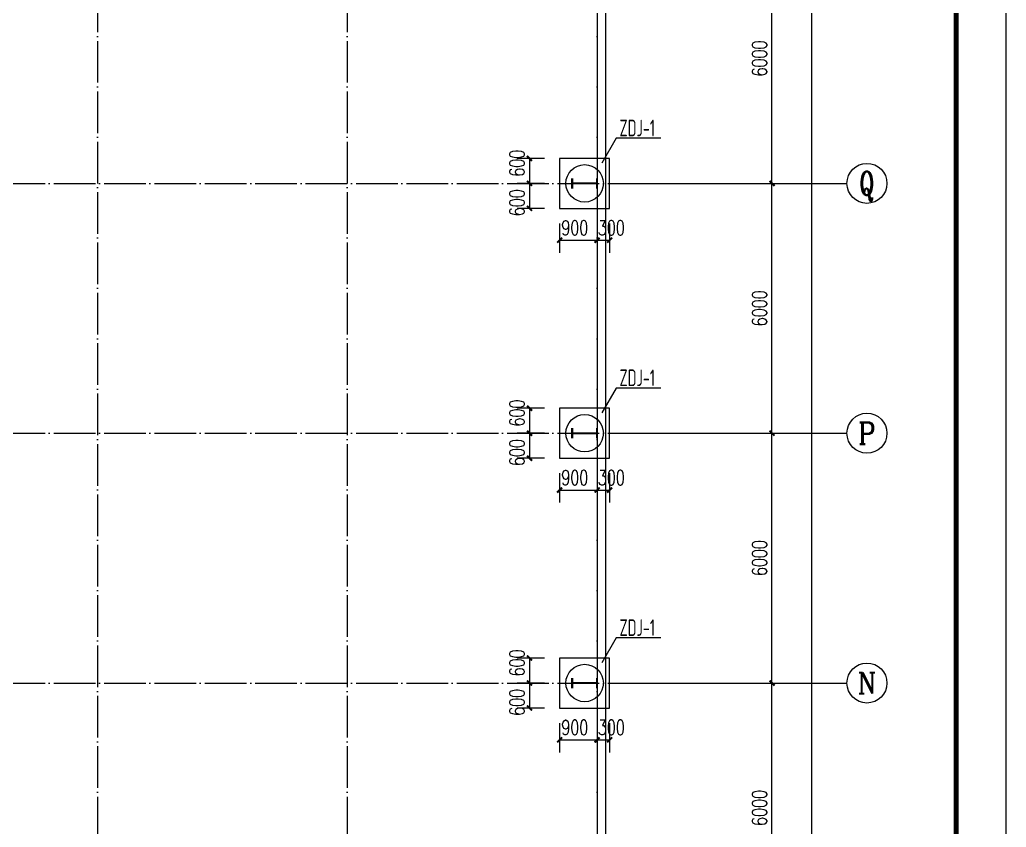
# Model space of a CAD drawing. Extents: x 14207793 to 14719554, y -1675802 to -1228715.
# Drawn here: x 14234499 to 14258193, y -1370679 to -1351284 of the extents above; entities that cross this region are included whole.
import ezdxf
from ezdxf.enums import TextEntityAlignment as Align

# ---------------------------------------------------------------- set-up
doc = ezdxf.new("R2010")
doc.units = 0
doc.header["$LTSCALE"] = 500
doc.header["$MEASUREMENT"] = 0
doc.linetypes.add('DOTE', pattern=[2.42, 2, -0.2, 0.02, -0.2])
doc.layers.get('0').update_dxf_attribs({"linetype": 'CONTINUOUS'})
doc.layers.get('DEFPOINTS').update_dxf_attribs({"color": 140, "linetype": 'CONTINUOUS'})
for name, color, linetype in [('AXIS', 3, 'CONTINUOUS'), ('AXIS_TEXT', 7, 'CONTINUOUS'), ('DOTE', 8, 'DOTE'), ('PUB_TEXT', 6, 'CONTINUOUS'), ('PUB_TITLE', 4, 'CONTINUOUS'), ('WALL', 3, 'CONTINUOUS')]:
    doc.layers.add(name, color=color, linetype=linetype)
doc.styles.add('_TCH_AXIS', font='COMPLEX', dxfattribs={"bigfont": 'GBCBIG'})
doc.styles.add('_TCH_DIM_T3', font='SIMPLEX', dxfattribs={"width": 0.705882, "bigfont": 'GBCBIG'})
doc.styles.add('COMPLEX', font='COMPLEX')
doc.styles.add('TSSD_REIN', font='Tssdeng.shx', dxfattribs={"width": 0.65, "bigfont": 'hztxt.shx'})
doc.dimstyles.new('_TCH_ARCH&&120', dxfattribs={"dimtxt": 357, "dimasz": 120, "dimexe": 300, "dimexo": 360, "dimgap": 120, "dimtad": 1, "dimdec": 0, "dimzin": 0, "dimdsep": 46, "dimtxsty": '_TCH_DIM_T3', "dimblk": 'ARCHTICK', "dimcen": 0.09, "dimclrt": 7, "dimazin": 2, "dimtfac": 1, "dimtdec": 0, "dimtix": 1, "dimtmove": 2, "dimatfit": 3, "dimfxl": 0, "dimtolj": 1, "dimtzin": 0, "dimarcsym": 0})

# ---------------------------------------------------------------- blocks, each defined once
blk = doc.blocks.new('_ArchTick')
at = {"color": 0, "linetype": 'ByBlock', "const_width": 0.4}
blk.add_lwpolyline([(-0.5, -0.5), (0.5, 0.5)], dxfattribs=at)
blk = doc.blocks.new('*D93')
at = {"layer": 'AXIS', "color": 0, "lineweight": -2}
for p, q in [((14249926, -1367215), (14252866, -1367215)), ((14252566, -1373215), (14252566, -1367215)), ((14249926, -1373215), (14252866, -1373215))]:
    blk.add_line(p, q, dxfattribs=at)
at = {"layer": 'DEFPOINTS', "color": 0}
for p in [(14249566, -1367215), (14252566, -1367215), (14249566, -1373215)]:
    blk.add_point(p, dxfattribs=at)
at = {"layer": 'AXIS', "color": 0, "lineweight": -2, "xscale": 120, "yscale": 120, "zscale": 120}
for p, rotation in [((14252566, -1367215), 90), ((14252566, -1373215), 270)]:
    blk.add_blockref('_ArchTick', p, dxfattribs=dict(at, rotation=rotation))
at = {"layer": 'AXIS', "color": 7, "insert": (14252268, -1370215), "char_height": 357, "attachment_point": 5, "rotation": 90, "style": '_TCH_DIM_T3'}
blk.add_mtext('\\A1;6000', dxfattribs=at)
blk = doc.blocks.new('*D94')
at = {"layer": 'AXIS', "color": 0, "lineweight": -2}
for p, q in [((14249926, -1361215), (14252866, -1361215)), ((14252566, -1367215), (14252566, -1361215)), ((14249926, -1367215), (14252866, -1367215))]:
    blk.add_line(p, q, dxfattribs=at)
at = {"layer": 'DEFPOINTS', "color": 0}
for p in [(14249566, -1361215), (14252566, -1361215), (14249566, -1367215)]:
    blk.add_point(p, dxfattribs=at)
at = {"layer": 'AXIS', "color": 0, "lineweight": -2, "xscale": 120, "yscale": 120, "zscale": 120}
for p, rotation in [((14252566, -1361215), 90), ((14252566, -1367215), 270)]:
    blk.add_blockref('_ArchTick', p, dxfattribs=dict(at, rotation=rotation))
at = {"layer": 'AXIS', "color": 7, "insert": (14252268, -1364215), "char_height": 357, "attachment_point": 5, "rotation": 90, "style": '_TCH_DIM_T3'}
blk.add_mtext('\\A1;6000', dxfattribs=at)
blk = doc.blocks.new('*D95')
at = {"layer": 'AXIS', "color": 0, "lineweight": -2}
for p, q in [((14249926, -1355215), (14252866, -1355215)), ((14252566, -1361215), (14252566, -1355215)), ((14249926, -1361215), (14252866, -1361215))]:
    blk.add_line(p, q, dxfattribs=at)
at = {"layer": 'DEFPOINTS', "color": 0}
for p in [(14249566, -1355215), (14252566, -1355215), (14249566, -1361215)]:
    blk.add_point(p, dxfattribs=at)
at = {"layer": 'AXIS', "color": 0, "lineweight": -2, "xscale": 120, "yscale": 120, "zscale": 120}
for p, rotation in [((14252566, -1355215), 90), ((14252566, -1361215), 270)]:
    blk.add_blockref('_ArchTick', p, dxfattribs=dict(at, rotation=rotation))
at = {"layer": 'AXIS', "color": 7, "insert": (14252268, -1358215), "char_height": 357, "attachment_point": 5, "rotation": 90, "style": '_TCH_DIM_T3'}
blk.add_mtext('\\A1;6000', dxfattribs=at)
blk = doc.blocks.new('*D96')
at = {"layer": 'AXIS', "color": 0, "lineweight": -2}
for p, q in [((14249926, -1349215), (14252866, -1349215)), ((14252566, -1355215), (14252566, -1349215)), ((14249926, -1355215), (14252866, -1355215))]:
    blk.add_line(p, q, dxfattribs=at)
at = {"layer": 'DEFPOINTS', "color": 0}
for p in [(14249566, -1349215), (14252566, -1349215), (14249566, -1355215)]:
    blk.add_point(p, dxfattribs=at)
at = {"layer": 'AXIS', "color": 0, "lineweight": -2, "xscale": 120, "yscale": 120, "zscale": 120}
for p, rotation in [((14252566, -1349215), 90), ((14252566, -1355215), 270)]:
    blk.add_blockref('_ArchTick', p, dxfattribs=dict(at, rotation=rotation))
at = {"layer": 'AXIS', "color": 7, "insert": (14252268, -1352215), "char_height": 357, "attachment_point": 5, "rotation": 90, "style": '_TCH_DIM_T3'}
blk.add_mtext('\\A1;6000', dxfattribs=at)
blk = doc.blocks.new('*D100')
at = {"layer": 'AXIS', "color": 0, "lineweight": -2}
for p, q in [((14249926, -1331215), (14253826, -1331215)), ((14253526, -1441615), (14253526, -1331215)), ((14249926, -1441615), (14253826, -1441615))]:
    blk.add_line(p, q, dxfattribs=at)
at = {"layer": 'DEFPOINTS', "color": 0}
for p in [(14249566, -1331215), (14253526, -1331215), (14249566, -1441615)]:
    blk.add_point(p, dxfattribs=at)
at = {"layer": 'AXIS', "color": 0, "lineweight": -2, "xscale": 120, "yscale": 120, "zscale": 120}
for p, rotation in [((14253526, -1331215), 90), ((14253526, -1441615), 270)]:
    blk.add_blockref('_ArchTick', p, dxfattribs=dict(at, rotation=rotation))
at = {"layer": 'AXIS', "color": 7, "insert": (14253228, -1386415), "char_height": 357, "attachment_point": 5, "rotation": 90, "style": '_TCH_DIM_T3'}
blk.add_mtext('\\A1;110400', dxfattribs=at)
blk = doc.blocks.new('_AXISO')
blk.add_circle((0, 0), 0.5)
at = {"layer": 'AXIS_TEXT', "style": 'COMPLEX', "width": 1.041667}
blk.add_attdef('A', text='', height=0.56, dxfattribs=at).set_placement((-0.25, -0.28), (0.25, -0.28), align=Align.FIT)
blk = doc.blocks.new('A$C3FC647B0')
at = {"color": 6, "const_width": 50}
for points in [[(0, 125), (0, -125)], [(0, 0), (600, 0)], [(600, 125), (600, -125)]]:
    blk.add_lwpolyline(points, dxfattribs=at)
blk = doc.blocks.new('*D1613')
at = {"layer": 'AXIS', "color": 0, "lineweight": -2}
for p, q in [((14247106, -1354615), (14246442, -1354615)), ((14246742, -1354615), (14246742, -1355215)), ((14247106, -1355215), (14246442, -1355215))]:
    blk.add_line(p, q, dxfattribs=at)
at = {"layer": 'DEFPOINTS', "color": 0}
for p in [(14247466, -1354615), (14246742, -1355215), (14247466, -1355215)]:
    blk.add_point(p, dxfattribs=at)
at = {"layer": 'AXIS', "color": 0, "lineweight": -2, "xscale": 120, "yscale": 120, "zscale": 120}
for p, rotation in [((14246742, -1354615), 90), ((14246742, -1355215), 270)]:
    blk.add_blockref('_ArchTick', p, dxfattribs=dict(at, rotation=rotation))
at = {"layer": 'AXIS', "color": 7, "insert": (14246443, -1354731), "char_height": 357, "attachment_point": 5, "rotation": 90, "style": '_TCH_DIM_T3'}
blk.add_mtext('\\A1;600', dxfattribs=at)
blk = doc.blocks.new('*D1614')
at = {"layer": 'AXIS', "color": 0, "lineweight": -2}
for p, q in [((14247106, -1355215), (14246442, -1355215)), ((14246742, -1355215), (14246742, -1355815)), ((14247106, -1355815), (14246442, -1355815))]:
    blk.add_line(p, q, dxfattribs=at)
at = {"layer": 'DEFPOINTS', "color": 0}
for p in [(14247466, -1355215), (14246742, -1355815), (14247466, -1355815)]:
    blk.add_point(p, dxfattribs=at)
at = {"layer": 'AXIS', "color": 0, "lineweight": -2, "xscale": 120, "yscale": 120, "zscale": 120}
for p, rotation in [((14246742, -1355215), 90), ((14246742, -1355815), 270)]:
    blk.add_blockref('_ArchTick', p, dxfattribs=dict(at, rotation=rotation))
at = {"layer": 'AXIS', "color": 7, "insert": (14246443, -1355679), "char_height": 357, "attachment_point": 5, "rotation": 90, "style": '_TCH_DIM_T3'}
blk.add_mtext('\\A1;600', dxfattribs=at)
blk = doc.blocks.new('*D1615')
at = {"layer": 'AXIS', "color": 0, "lineweight": -2}
for p, q in [((14247466, -1356175), (14247466, -1356880)), ((14248366, -1356175), (14248366, -1356880)), ((14247466, -1356580), (14248366, -1356580))]:
    blk.add_line(p, q, dxfattribs=at)
at = {"layer": 'DEFPOINTS', "color": 0}
for p in [(14247466, -1355815), (14248366, -1355815), (14248366, -1356580)]:
    blk.add_point(p, dxfattribs=at)
at = {"layer": 'AXIS', "color": 0, "lineweight": -2, "xscale": 120, "yscale": 120, "zscale": 120, "rotation": 180}
blk.add_blockref('_ArchTick', (14247466, -1356580), dxfattribs=at)
at = {"layer": 'AXIS', "color": 0, "lineweight": -2, "xscale": 120, "yscale": 120, "zscale": 120}
blk.add_blockref('_ArchTick', (14248366, -1356580), dxfattribs=at)
at = {"layer": 'AXIS', "color": 7, "insert": (14247830, -1356281), "char_height": 357, "attachment_point": 5, "style": '_TCH_DIM_T3'}
blk.add_mtext('\\A1;900', dxfattribs=at)
blk = doc.blocks.new('*D1616')
at = {"layer": 'AXIS', "color": 0, "lineweight": -2}
for p, q in [((14248366, -1356175), (14248366, -1356880)), ((14248666, -1356175), (14248666, -1356880)), ((14248366, -1356580), (14248666, -1356580))]:
    blk.add_line(p, q, dxfattribs=at)
at = {"layer": 'DEFPOINTS', "color": 0}
for p in [(14248366, -1355815), (14248666, -1355815), (14248666, -1356580)]:
    blk.add_point(p, dxfattribs=at)
at = {"layer": 'AXIS', "color": 0, "lineweight": -2, "xscale": 120, "yscale": 120, "zscale": 120, "rotation": 180}
blk.add_blockref('_ArchTick', (14248366, -1356580), dxfattribs=at)
at = {"layer": 'AXIS', "color": 0, "lineweight": -2, "xscale": 120, "yscale": 120, "zscale": 120}
blk.add_blockref('_ArchTick', (14248666, -1356580), dxfattribs=at)
at = {"layer": 'AXIS', "color": 7, "insert": (14248708, -1356281), "char_height": 357, "attachment_point": 5, "style": '_TCH_DIM_T3'}
blk.add_mtext('\\A1;300', dxfattribs=at)
blk = doc.blocks.new('*D1617')
at = {"layer": 'AXIS', "color": 0, "lineweight": -2}
for p, q in [((14247106, -1360615), (14246442, -1360615)), ((14246742, -1360615), (14246742, -1361215)), ((14247106, -1361215), (14246442, -1361215))]:
    blk.add_line(p, q, dxfattribs=at)
at = {"layer": 'DEFPOINTS', "color": 0}
for p in [(14247466, -1360615), (14246742, -1361215), (14247466, -1361215)]:
    blk.add_point(p, dxfattribs=at)
at = {"layer": 'AXIS', "color": 0, "lineweight": -2, "xscale": 120, "yscale": 120, "zscale": 120}
for p, rotation in [((14246742, -1360615), 90), ((14246742, -1361215), 270)]:
    blk.add_blockref('_ArchTick', p, dxfattribs=dict(at, rotation=rotation))
at = {"layer": 'AXIS', "color": 7, "insert": (14246443, -1360731), "char_height": 357, "attachment_point": 5, "rotation": 90, "style": '_TCH_DIM_T3'}
blk.add_mtext('\\A1;600', dxfattribs=at)
blk = doc.blocks.new('*D1618')
at = {"layer": 'AXIS', "color": 0, "lineweight": -2}
for p, q in [((14247106, -1361215), (14246442, -1361215)), ((14246742, -1361215), (14246742, -1361815)), ((14247106, -1361815), (14246442, -1361815))]:
    blk.add_line(p, q, dxfattribs=at)
at = {"layer": 'DEFPOINTS', "color": 0}
for p in [(14247466, -1361215), (14246742, -1361815), (14247466, -1361815)]:
    blk.add_point(p, dxfattribs=at)
at = {"layer": 'AXIS', "color": 0, "lineweight": -2, "xscale": 120, "yscale": 120, "zscale": 120}
for p, rotation in [((14246742, -1361215), 90), ((14246742, -1361815), 270)]:
    blk.add_blockref('_ArchTick', p, dxfattribs=dict(at, rotation=rotation))
at = {"layer": 'AXIS', "color": 7, "insert": (14246443, -1361679), "char_height": 357, "attachment_point": 5, "rotation": 90, "style": '_TCH_DIM_T3'}
blk.add_mtext('\\A1;600', dxfattribs=at)
blk = doc.blocks.new('*D1619')
at = {"layer": 'AXIS', "color": 0, "lineweight": -2}
for p, q in [((14247466, -1362175), (14247466, -1362880)), ((14248366, -1362175), (14248366, -1362880)), ((14247466, -1362580), (14248366, -1362580))]:
    blk.add_line(p, q, dxfattribs=at)
at = {"layer": 'DEFPOINTS', "color": 0}
for p in [(14247466, -1361815), (14248366, -1361815), (14248366, -1362580)]:
    blk.add_point(p, dxfattribs=at)
at = {"layer": 'AXIS', "color": 0, "lineweight": -2, "xscale": 120, "yscale": 120, "zscale": 120, "rotation": 180}
blk.add_blockref('_ArchTick', (14247466, -1362580), dxfattribs=at)
at = {"layer": 'AXIS', "color": 0, "lineweight": -2, "xscale": 120, "yscale": 120, "zscale": 120}
blk.add_blockref('_ArchTick', (14248366, -1362580), dxfattribs=at)
at = {"layer": 'AXIS', "color": 7, "insert": (14247830, -1362281), "char_height": 357, "attachment_point": 5, "style": '_TCH_DIM_T3'}
blk.add_mtext('\\A1;900', dxfattribs=at)
blk = doc.blocks.new('*D1620')
at = {"layer": 'AXIS', "color": 0, "lineweight": -2}
for p, q in [((14248366, -1362175), (14248366, -1362880)), ((14248666, -1362175), (14248666, -1362880)), ((14248366, -1362580), (14248666, -1362580))]:
    blk.add_line(p, q, dxfattribs=at)
at = {"layer": 'DEFPOINTS', "color": 0}
for p in [(14248366, -1361815), (14248666, -1361815), (14248666, -1362580)]:
    blk.add_point(p, dxfattribs=at)
at = {"layer": 'AXIS', "color": 0, "lineweight": -2, "xscale": 120, "yscale": 120, "zscale": 120, "rotation": 180}
blk.add_blockref('_ArchTick', (14248366, -1362580), dxfattribs=at)
at = {"layer": 'AXIS', "color": 0, "lineweight": -2, "xscale": 120, "yscale": 120, "zscale": 120}
blk.add_blockref('_ArchTick', (14248666, -1362580), dxfattribs=at)
at = {"layer": 'AXIS', "color": 7, "insert": (14248708, -1362281), "char_height": 357, "attachment_point": 5, "style": '_TCH_DIM_T3'}
blk.add_mtext('\\A1;300', dxfattribs=at)
blk = doc.blocks.new('*D1621')
at = {"layer": 'AXIS', "color": 0, "lineweight": -2}
for p, q in [((14247106, -1366615), (14246442, -1366615)), ((14246742, -1366615), (14246742, -1367215)), ((14247106, -1367215), (14246442, -1367215))]:
    blk.add_line(p, q, dxfattribs=at)
at = {"layer": 'DEFPOINTS', "color": 0}
for p in [(14247466, -1366615), (14246742, -1367215), (14247466, -1367215)]:
    blk.add_point(p, dxfattribs=at)
at = {"layer": 'AXIS', "color": 0, "lineweight": -2, "xscale": 120, "yscale": 120, "zscale": 120}
for p, rotation in [((14246742, -1366615), 90), ((14246742, -1367215), 270)]:
    blk.add_blockref('_ArchTick', p, dxfattribs=dict(at, rotation=rotation))
at = {"layer": 'AXIS', "color": 7, "insert": (14246443, -1366731), "char_height": 357, "attachment_point": 5, "rotation": 90, "style": '_TCH_DIM_T3'}
blk.add_mtext('\\A1;600', dxfattribs=at)
blk = doc.blocks.new('*D1622')
at = {"layer": 'AXIS', "color": 0, "lineweight": -2}
for p, q in [((14247106, -1367215), (14246442, -1367215)), ((14246742, -1367215), (14246742, -1367815)), ((14247106, -1367815), (14246442, -1367815))]:
    blk.add_line(p, q, dxfattribs=at)
at = {"layer": 'DEFPOINTS', "color": 0}
for p in [(14247466, -1367215), (14246742, -1367815), (14247466, -1367815)]:
    blk.add_point(p, dxfattribs=at)
at = {"layer": 'AXIS', "color": 0, "lineweight": -2, "xscale": 120, "yscale": 120, "zscale": 120}
for p, rotation in [((14246742, -1367215), 90), ((14246742, -1367815), 270)]:
    blk.add_blockref('_ArchTick', p, dxfattribs=dict(at, rotation=rotation))
at = {"layer": 'AXIS', "color": 7, "insert": (14246443, -1367679), "char_height": 357, "attachment_point": 5, "rotation": 90, "style": '_TCH_DIM_T3'}
blk.add_mtext('\\A1;600', dxfattribs=at)
blk = doc.blocks.new('*D1623')
at = {"layer": 'AXIS', "color": 0, "lineweight": -2}
for p, q in [((14247466, -1368175), (14247466, -1368880)), ((14248366, -1368175), (14248366, -1368880)), ((14247466, -1368580), (14248366, -1368580))]:
    blk.add_line(p, q, dxfattribs=at)
at = {"layer": 'DEFPOINTS', "color": 0}
for p in [(14247466, -1367815), (14248366, -1367815), (14248366, -1368580)]:
    blk.add_point(p, dxfattribs=at)
at = {"layer": 'AXIS', "color": 0, "lineweight": -2, "xscale": 120, "yscale": 120, "zscale": 120, "rotation": 180}
blk.add_blockref('_ArchTick', (14247466, -1368580), dxfattribs=at)
at = {"layer": 'AXIS', "color": 0, "lineweight": -2, "xscale": 120, "yscale": 120, "zscale": 120}
blk.add_blockref('_ArchTick', (14248366, -1368580), dxfattribs=at)
at = {"layer": 'AXIS', "color": 7, "insert": (14247830, -1368281), "char_height": 357, "attachment_point": 5, "style": '_TCH_DIM_T3'}
blk.add_mtext('\\A1;900', dxfattribs=at)
blk = doc.blocks.new('*D1624')
at = {"layer": 'AXIS', "color": 0, "lineweight": -2}
for p, q in [((14248366, -1368175), (14248366, -1368880)), ((14248666, -1368175), (14248666, -1368880)), ((14248366, -1368580), (14248666, -1368580))]:
    blk.add_line(p, q, dxfattribs=at)
at = {"layer": 'DEFPOINTS', "color": 0}
for p in [(14248366, -1367815), (14248666, -1367815), (14248666, -1368580)]:
    blk.add_point(p, dxfattribs=at)
at = {"layer": 'AXIS', "color": 0, "lineweight": -2, "xscale": 120, "yscale": 120, "zscale": 120, "rotation": 180}
blk.add_blockref('_ArchTick', (14248366, -1368580), dxfattribs=at)
at = {"layer": 'AXIS', "color": 0, "lineweight": -2, "xscale": 120, "yscale": 120, "zscale": 120}
blk.add_blockref('_ArchTick', (14248666, -1368580), dxfattribs=at)
at = {"layer": 'AXIS', "color": 7, "insert": (14248708, -1368281), "char_height": 357, "attachment_point": 5, "style": '_TCH_DIM_T3'}
blk.add_mtext('\\A1;300', dxfattribs=at)

msp = doc.modelspace()

# ---------------------------------------------------------------- linework, layer by layer
at = {"color": 11}
for points in [[(14247466.02, -1355814.89), (14248666.02, -1355814.89), (14248666.02, -1354614.89), (14247466.02, -1354614.89)], [(14247466.02, -1361814.89), (14248666.02, -1361814.89), (14248666.02, -1360614.89), (14247466.02, -1360614.89)], [(14247466.02, -1367814.89), (14248666.02, -1367814.89), (14248666.02, -1366614.89), (14247466.02, -1366614.89)]]:
    msp.add_lwpolyline(points, close=True, dxfattribs=at)
for centre in [(14248066.02, -1355214.89), (14248066.02, -1361214.89), (14248066.02, -1367214.89)]:
    msp.add_circle(centre, 450, dxfattribs=at)
at = {"layer": 'AXIS'}
for p, q in [((14249566.02, -1355214.89), (14254366.02, -1355214.89)), ((14249566.02, -1361214.89), (14254366.02, -1361214.89)), ((14249566.02, -1367214.89), (14254366.02, -1367214.89))]:
    msp.add_line(p, q, dxfattribs=at)
at = {"layer": 'DOTE'}
for p, q in [((14236366.02, -1330014.89), (14236366.02, -1442814.89)), ((14242366.02, -1330014.89), (14242366.02, -1442814.89)), ((14248366.02, -1330014.89), (14248366.02, -1442814.89)), ((14217166.02, -1355214.89), (14249566.02, -1355214.89)), ((14217166.02, -1361214.89), (14249566.02, -1361214.89)), ((14217166.02, -1367214.89), (14249566.02, -1367214.89))]:
    msp.add_line(p, q, dxfattribs=at)
at = {"layer": 'PUB_TEXT'}
for points in [[(14249899.66, -1354131.72), (14248823.93, -1354131.72), (14248476.43, -1354726.72)], [(14249899.66, -1360131.72), (14248823.93, -1360131.72), (14248476.43, -1360726.72)], [(14249899.66, -1366131.72), (14248823.93, -1366131.72), (14248476.43, -1366726.72)]]:
    msp.add_lwpolyline(points, dxfattribs=at)
at = {"layer": 'PUB_TITLE'}
msp.add_lwpolyline([(14258192.5, -1463372.5), (14258192.5, -1320692.5), (14207792.5, -1320692.5), (14207792.5, -1463372.5)], close=True, dxfattribs=at)
at = {"layer": 'PUB_TITLE', "const_width": 120}
msp.add_lwpolyline([(14256992.5, -1462172.5), (14256992.5, -1323692.5), (14208992.5, -1323692.5), (14208992.5, -1462172.5)], close=True, dxfattribs=at)
at = {"layer": 'WALL', "linetype": 'ByBlock', "ltscale": 1.5}
for p, q in [((14248566.02, -1331014.89), (14248566.02, -1441814.89)), ((14248366.02, -1331214.89), (14248366.02, -1441614.89))]:
    msp.add_line(p, q, dxfattribs=at)

# ---------------------------------------------------------------- block references
at = {"color": 6}
for p in [(14247766.02, -1355214.89), (14247766.02, -1361214.89), (14247766.02, -1367214.89)]:
    msp.add_blockref('A$C3FC647B0', p, dxfattribs=at)
at = {"layer": 'AXIS'}
ref = msp.add_blockref('_AXISO', (14254846.02, -1355214.89), dxfattribs=dict(at, xscale=960, yscale=960, zscale=960))
ref.add_attrib('A', 'Q', dxfattribs={"layer": 'AXIS_TEXT', "height": 572.31, "style": '_TCH_AXIS', "width": 0.807692}).set_placement((14254669.93, -1355501.05), (14255022.12, -1355501.05), align=Align.FIT)
ref = msp.add_blockref('_AXISO', (14254846.02, -1361214.89), dxfattribs=dict(at, xscale=960, yscale=960, zscale=960))
ref.add_attrib('A', 'P', dxfattribs={"layer": 'AXIS_TEXT', "height": 522.31, "style": '_TCH_AXIS'}).set_placement((14254634.61, -1361476.04), (14255057.43, -1361476.04), align=Align.FIT)
ref = msp.add_blockref('_AXISO', (14254846.02, -1367214.89), dxfattribs=dict(at, xscale=960, yscale=960, zscale=960))
ref.add_attrib('A', 'N', dxfattribs={"layer": 'AXIS_TEXT', "height": 498.31, "style": '_TCH_AXIS'}).set_placement((14254620.6, -1367464.04), (14255071.45, -1367464.04), align=Align.FIT)

# ---------------------------------------------------------------- texts
at = {"layer": 'PUB_TEXT', "style": 'TSSD_REIN', "width": 0.65}
for p in [(14249330.01, -1353884.38), (14249330.01, -1359884.38), (14249330.01, -1365884.38)]:
    msp.add_text('ZDJ-1', height=400, dxfattribs=at).set_placement(p, align=Align.MIDDLE)

# ---------------------------------------------------------------- dimensions: what is measured, and where the dimension line sits
at = {"layer": 'AXIS'}
for p1, p2, distance, picture, middle in [((14249566.02, -1441614.89), (14249566.02, -1331214.89), -3960, '*D100', (14253227.52, -1386414.89)), ((14249566.02, -1355214.89), (14249566.02, -1349214.89), -3000, '*D96', (14252267.52, -1352214.89)), ((14249566.02, -1361214.89), (14249566.02, -1355214.89), -3000, '*D95', (14252267.52, -1358214.89)), ((14249566.02, -1367214.89), (14249566.02, -1361214.89), -3000, '*D94', (14252267.52, -1364214.89)), ((14249566.02, -1373214.89), (14249566.02, -1367214.89), -3000, '*D93', (14252267.52, -1370214.89))]:
    dim = msp.add_aligned_dim(p1=p1, p2=p2, distance=distance, dimstyle='_TCH_ARCH&&120', dxfattribs=at)
    dim.commit()
    dim.dimension.update_dxf_attribs({"geometry": picture, "text_midpoint": middle})
for base, p1, p2, picture, middle in [((14246741.51, -1355214.89), (14247466.02, -1354614.89), (14247466.02, -1355214.89), '*D1613', (14246443.01, -1354730.61)), ((14246741.51, -1355814.89), (14247466.02, -1355214.89), (14247466.02, -1355814.89), '*D1614', (14246443.01, -1355678.56)), ((14246741.51, -1361214.89), (14247466.02, -1360614.89), (14247466.02, -1361214.89), '*D1617', (14246443.01, -1360730.61)), ((14246741.51, -1361814.89), (14247466.02, -1361214.89), (14247466.02, -1361814.89), '*D1618', (14246443.01, -1361678.56)), ((14246741.51, -1367214.89), (14247466.02, -1366614.89), (14247466.02, -1367214.89), '*D1621', (14246443.01, -1366730.61)), ((14246741.51, -1367814.89), (14247466.02, -1367214.89), (14247466.02, -1367814.89), '*D1622', (14246443.01, -1367678.56))]:
    dim = msp.add_linear_dim(base=base, p1=p1, p2=p2, angle=90, dimstyle='_TCH_ARCH&&120', dxfattribs=at)
    dim.commit()
    dim.dimension.update_dxf_attribs({"geometry": picture, "text_midpoint": middle, "dimtype": 160})
for base, p1, p2, picture, middle in [((14248366.02, -1356579.97), (14247466.02, -1355814.89), (14248366.02, -1355814.89), '*D1615', (14247830.4, -1356281.47)), ((14248666.02, -1356579.97), (14248366.02, -1355814.89), (14248666.02, -1355814.89), '*D1616', (14248708.32, -1356281.47)), ((14248366.02, -1362579.97), (14247466.02, -1361814.89), (14248366.02, -1361814.89), '*D1619', (14247830.4, -1362281.47)), ((14248666.02, -1362579.97), (14248366.02, -1361814.89), (14248666.02, -1361814.89), '*D1620', (14248708.32, -1362281.47)), ((14248366.02, -1368579.97), (14247466.02, -1367814.89), (14248366.02, -1367814.89), '*D1623', (14247830.4, -1368281.47)), ((14248666.02, -1368579.97), (14248366.02, -1367814.89), (14248666.02, -1367814.89), '*D1624', (14248708.32, -1368281.47))]:
    dim = msp.add_linear_dim(base=base, p1=p1, p2=p2, dimstyle='_TCH_ARCH&&120', dxfattribs=at)
    dim.commit()
    dim.dimension.update_dxf_attribs({"geometry": picture, "text_midpoint": middle, "dimtype": 160})

doc.saveas('drawing.dxf')
